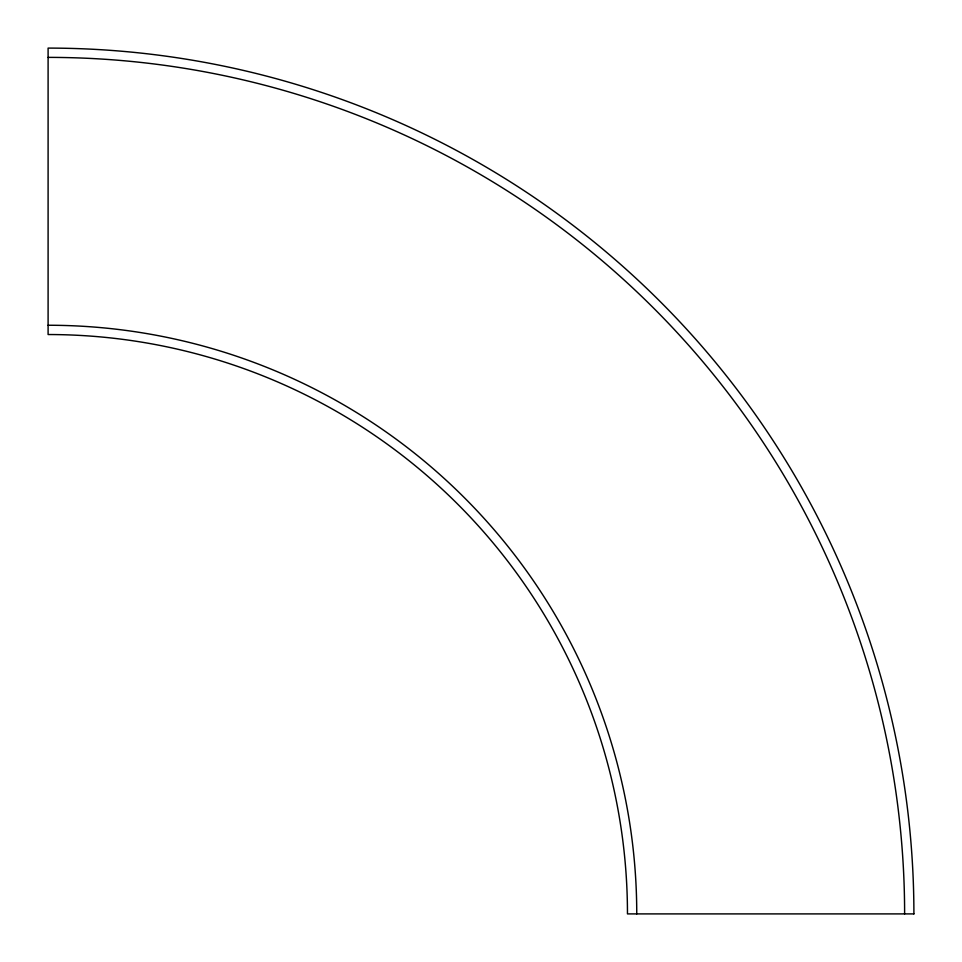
<?xml version="1.0" encoding="UTF-8"?>
<svg xmlns="http://www.w3.org/2000/svg" width="962" height="962" viewBox="0 0 962 962"><rect width="100%" height="100%" fill="white"/><g stroke="black" fill="none" stroke-linecap="round" stroke-linejoin="round"><path stroke-width="1.44" d="M48.1 325.252A588.648 588.648 0 0 1 636.748 913.9M48.1 57.383A856.517 856.517 0 0 1 904.617 913.9M913.9 913.9L627.464 913.9A579.365 579.365 0 0 0 48.1 334.535L48.1 48.1A865.8 865.8 0 0 1 913.9 913.9"/></g></svg>
